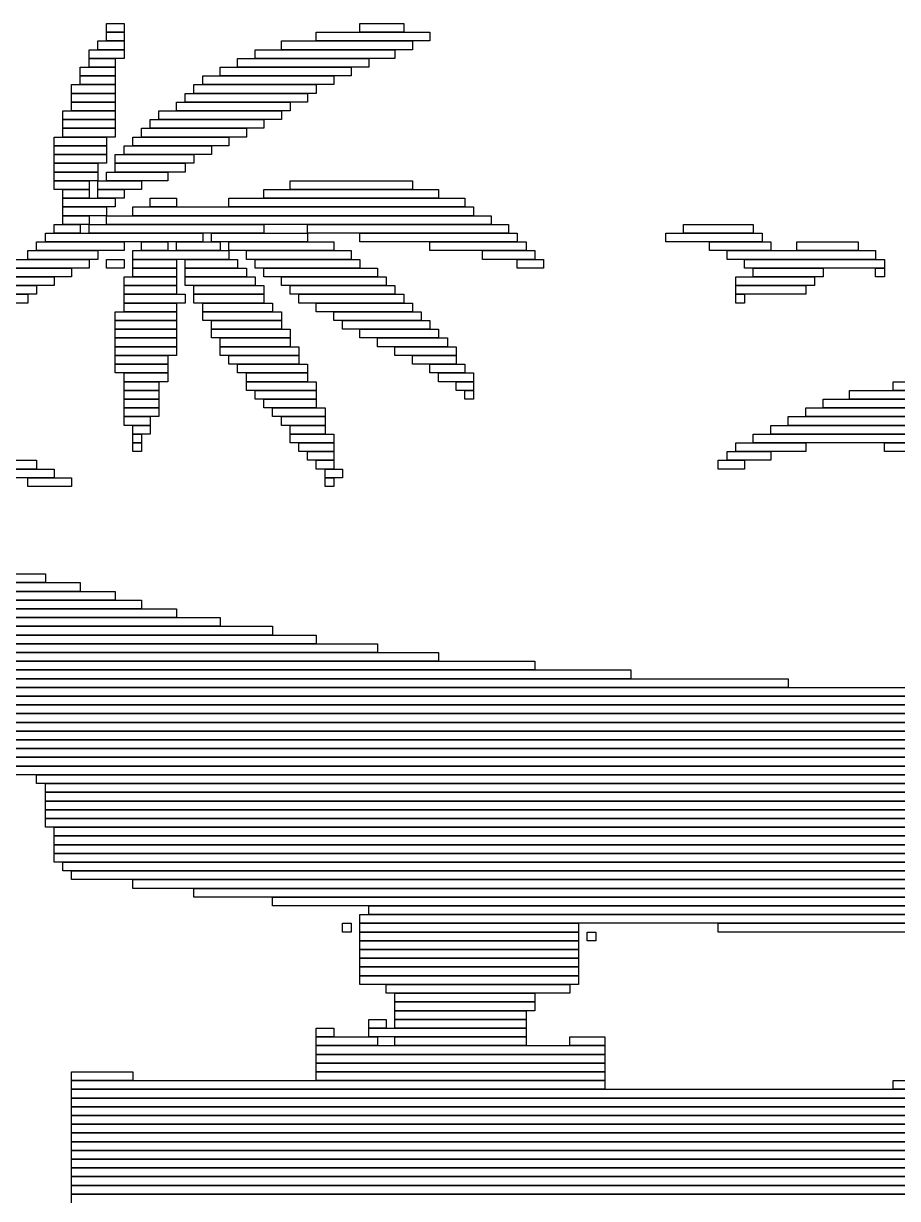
# Model space of a CAD drawing. Extents: x 39 to 985, y 65 to 958.
# Drawn here: x 156.5 to 256.5, y 817.5 to 952 of the extents above; entities that cross this region are included whole.
import ezdxf

# ---------------------------------------------------------------- set-up
doc = ezdxf.new("R2010")
doc.units = 0

msp = doc.modelspace()

# ---------------------------------------------------------------- linework, layer by layer
for p, q in [((166, 952), (168, 952)), ((166, 951), (166, 952)), ((168, 951), (166, 951)), ((166, 951), (168, 951)), ((166, 950), (166, 951)), ((168, 952), (168, 951)), ((168, 951), (168, 950)), ((190, 951), (203, 951)), ((190, 950), (190, 951)), ((195, 952), (200, 952)), ((195, 951), (195, 952)), ((200, 951), (195, 951)), ((200, 952), (200, 951)), ((203, 951), (203, 950)), ((165, 950), (168, 950)), ((165, 949), (165, 950)), ((168, 950), (166, 950)), ((168, 950), (168, 949)), ((186, 950), (201, 950)), ((186, 949), (186, 950)), ((203, 950), (190, 950)), ((201, 950), (201, 949)), ((164, 949), (168, 949)), ((164, 948), (164, 949)), ((168, 949), (165, 949)), ((168, 949), (168, 948)), ((183, 949), (199, 949)), ((183, 948), (183, 949)), ((201, 949), (186, 949)), ((199, 949), (199, 948)), ((163, 947), (167, 947)), ((163, 946), (163, 947)), ((168, 948), (164, 948)), ((164, 948), (167, 948)), ((164, 947), (164, 948)), ((167, 947), (164, 947)), ((167, 948), (167, 947)), ((167, 947), (167, 946)), ((179, 947), (194, 947)), ((179, 946), (179, 947)), ((181, 948), (196, 948)), ((181, 947), (181, 948)), ((196, 947), (181, 947)), ((199, 948), (183, 948)), ((194, 947), (194, 946)), ((196, 948), (196, 947)), ((167, 946), (163, 946)), ((163, 946), (167, 946)), ((163, 945), (163, 946)), ((167, 946), (167, 945)), ((177, 946), (192, 946)), ((177, 945), (177, 946)), ((194, 946), (179, 946)), ((192, 946), (192, 945)), ((162, 945), (167, 945)), ((162, 944), (162, 945)), ((167, 945), (163, 945)), ((167, 945), (167, 944)), ((176, 945), (190, 945)), ((176, 944), (176, 945)), ((192, 945), (177, 945)), ((190, 945), (190, 944)), ((167, 944), (162, 944)), ((162, 944), (167, 944)), ((162, 943), (162, 944)), ((167, 943), (162, 943)), ((162, 943), (167, 943)), ((162, 942), (162, 943)), ((167, 944), (167, 943)), ((167, 943), (167, 942)), ((174, 943), (187, 943)), ((174, 942), (174, 943)), ((175, 944), (189, 944)), ((175, 943), (175, 944)), ((189, 943), (175, 943)), ((190, 944), (176, 944)), ((187, 943), (187, 942)), ((189, 944), (189, 943)), ((161, 942), (167, 942)), ((161, 941), (161, 942)), ((167, 942), (162, 942)), ((167, 942), (167, 941)), ((172, 942), (186, 942)), ((172, 941), (172, 942)), ((187, 942), (174, 942)), ((186, 942), (186, 941)), ((167, 941), (161, 941)), ((161, 941), (167, 941)), ((161, 940), (161, 941)), ((167, 941), (167, 940)), ((171, 941), (184, 941)), ((171, 940), (171, 941)), ((186, 941), (172, 941)), ((184, 941), (184, 940)), ((160, 939), (166, 939)), ((160, 938), (160, 939)), ((167, 940), (161, 940)), ((161, 940), (167, 940)), ((161, 939), (161, 940)), ((167, 939), (161, 939)), ((166, 939), (166, 938)), ((167, 940), (167, 939)), ((169, 939), (180, 939)), ((169, 938), (169, 939)), ((170, 940), (182, 940)), ((170, 939), (170, 940)), ((182, 939), (170, 939)), ((184, 940), (171, 940)), ((180, 939), (180, 938)), ((182, 940), (182, 939)), ((166, 938), (160, 938)), ((160, 938), (166, 938)), ((160, 937), (160, 938)), ((166, 938), (166, 937)), ((168, 938), (178, 938)), ((168, 937), (168, 938)), ((180, 938), (169, 938)), ((178, 938), (178, 937)), ((166, 937), (160, 937)), ((160, 937), (166, 937)), ((160, 936), (160, 937)), ((166, 937), (166, 936)), ((167, 937), (176, 937)), ((167, 936), (167, 937)), ((178, 937), (168, 937)), ((176, 937), (176, 936)), ((166, 936), (160, 936)), ((160, 936), (165, 936)), ((160, 935), (160, 936)), ((165, 935), (160, 935)), ((160, 935), (165, 935)), ((160, 934), (160, 935)), ((165, 936), (165, 935)), ((165, 935), (165, 934)), ((166, 935), (173, 935)), ((166, 934), (166, 935)), ((176, 936), (167, 936)), ((167, 936), (175, 936)), ((167, 935), (167, 936)), ((175, 935), (167, 935)), ((173, 935), (173, 934)), ((175, 936), (175, 935)), ((165, 934), (160, 934)), ((160, 934), (164, 934)), ((160, 933), (160, 934)), ((164, 934), (164, 933)), ((165, 934), (170, 934)), ((165, 933), (165, 934)), ((173, 934), (166, 934)), ((170, 934), (170, 933)), ((187, 934), (201, 934)), ((187, 933), (187, 934)), ((201, 934), (201, 933)), ((164, 933), (160, 933)), ((161, 933), (164, 933)), ((161, 932), (161, 933)), ((164, 933), (164, 932)), ((170, 933), (165, 933)), ((165, 933), (168, 933)), ((165, 932), (165, 933)), ((168, 933), (168, 932)), ((184, 933), (204, 933)), ((184, 932), (184, 933)), ((201, 933), (187, 933)), ((204, 933), (204, 932)), ((164, 932), (161, 932)), ((161, 932), (167, 932)), ((161, 931), (161, 932)), ((167, 931), (161, 931)), ((161, 931), (166, 931)), ((161, 930), (161, 931)), ((168, 932), (165, 932)), ((166, 931), (166, 930)), ((167, 932), (167, 931)), ((169, 931), (208, 931)), ((169, 930), (169, 931)), ((171, 932), (174, 932)), ((171, 931), (171, 932)), ((174, 931), (171, 931)), ((174, 932), (174, 931)), ((180, 932), (207, 932)), ((180, 931), (180, 932)), ((207, 931), (180, 931)), ((204, 932), (184, 932)), ((207, 932), (207, 931)), ((208, 931), (208, 930)), ((166, 930), (161, 930)), ((161, 930), (164, 930)), ((161, 929), (161, 930)), ((164, 930), (164, 929)), ((166, 930), (210, 930)), ((166, 929), (166, 930)), ((208, 930), (169, 930)), ((210, 930), (210, 929)), ((160, 929), (163, 929)), ((160, 928), (160, 929)), ((164, 929), (161, 929)), ((163, 929), (163, 928)), ((164, 929), (184, 929)), ((164, 928), (164, 929)), ((210, 929), (166, 929)), ((184, 929), (184, 928)), ((189, 929), (212, 929)), ((189, 928), (189, 929)), ((212, 929), (212, 928)), ((232, 929), (240, 929)), ((232, 928), (232, 929)), ((240, 929), (240, 928)), ((158, 927), (168, 927)), ((158, 926), (158, 927)), ((159, 928), (177, 928)), ((159, 927), (159, 928)), ((177, 927), (159, 927)), ((163, 928), (160, 928)), ((184, 928), (164, 928)), ((168, 927), (168, 926)), ((170, 927), (173, 927)), ((170, 926), (170, 927)), ((173, 927), (173, 926)), ((174, 927), (179, 927)), ((174, 926), (174, 927)), ((177, 928), (177, 927)), ((178, 928), (189, 928)), ((178, 927), (178, 928)), ((189, 927), (178, 927)), ((179, 927), (179, 926)), ((180, 927), (192, 927)), ((180, 926), (180, 927)), ((212, 928), (189, 928)), ((189, 928), (189, 927)), ((192, 927), (192, 926)), ((195, 928), (213, 928)), ((195, 927), (195, 928)), ((213, 927), (195, 927)), ((203, 927), (214, 927)), ((203, 926), (203, 927)), ((213, 928), (213, 927)), ((214, 927), (214, 926)), ((230, 928), (241, 928)), ((230, 927), (230, 928)), ((241, 927), (230, 927)), ((240, 928), (232, 928)), ((235, 927), (242, 927)), ((235, 926), (235, 927)), ((241, 928), (241, 927)), ((242, 927), (242, 926)), ((245, 927), (252, 927)), ((245, 926), (245, 927)), ((252, 927), (252, 926)), ((157, 926), (165, 926)), ((157, 925), (157, 926)), ((168, 926), (158, 926)), ((165, 926), (165, 925)), ((169, 926), (180, 926)), ((169, 925), (169, 926)), ((173, 926), (170, 926)), ((179, 926), (174, 926)), ((192, 926), (180, 926)), ((180, 926), (180, 925)), ((182, 926), (194, 926)), ((182, 925), (182, 926)), ((194, 926), (194, 925)), ((214, 926), (203, 926)), ((209, 926), (215, 926)), ((209, 925), (209, 926)), ((215, 926), (215, 925)), ((242, 926), (235, 926)), ((237, 926), (254, 926)), ((237, 925), (237, 926)), ((252, 926), (245, 926)), ((254, 926), (254, 925)), ((155, 925), (164, 925)), ((165, 925), (157, 925)), ((164, 925), (164, 924)), ((166, 925), (168, 925)), ((166, 924), (166, 925)), ((168, 925), (168, 924)), ((180, 925), (169, 925)), ((169, 925), (174, 925)), ((169, 924), (169, 925)), ((174, 925), (174, 924)), ((175, 925), (181, 925)), ((175, 924), (175, 925)), ((181, 925), (181, 924)), ((194, 925), (182, 925)), ((183, 925), (195, 925)), ((183, 924), (183, 925)), ((195, 925), (195, 924)), ((215, 925), (209, 925)), ((213, 925), (216, 925)), ((213, 924), (213, 925)), ((216, 925), (216, 924)), ((254, 925), (237, 925)), ((239, 925), (255, 925)), ((239, 924), (239, 925)), ((255, 925), (255, 924)), ((153, 923), (160, 923)), ((154, 924), (162, 924)), ((162, 923), (154, 923)), ((164, 924), (155, 924)), ((160, 923), (160, 922)), ((162, 924), (162, 923)), ((168, 924), (166, 924)), ((168, 923), (174, 923)), ((168, 922), (168, 923)), ((174, 924), (169, 924)), ((169, 924), (174, 924)), ((169, 923), (169, 924)), ((174, 923), (169, 923)), ((174, 924), (174, 923)), ((174, 923), (174, 922)), ((181, 924), (175, 924)), ((175, 924), (182, 924)), ((175, 923), (175, 924)), ((182, 923), (175, 923)), ((175, 923), (183, 923)), ((175, 922), (175, 923)), ((182, 924), (182, 923)), ((195, 924), (183, 924)), ((183, 923), (183, 922)), ((184, 924), (197, 924)), ((184, 923), (184, 924)), ((197, 923), (184, 923)), ((186, 923), (198, 923)), ((186, 922), (186, 923)), ((197, 924), (197, 923)), ((198, 923), (198, 922)), ((216, 924), (213, 924)), ((238, 923), (247, 923)), ((238, 922), (238, 923)), ((255, 924), (239, 924)), ((240, 924), (248, 924)), ((240, 923), (240, 924)), ((248, 923), (240, 923)), ((247, 923), (247, 922)), ((248, 924), (248, 923)), ((254, 924), (255, 924)), ((254, 923), (254, 924)), ((255, 923), (254, 923)), ((255, 924), (255, 923)), ((152, 922), (158, 922)), ((160, 922), (153, 922)), ((158, 922), (158, 921)), ((174, 922), (168, 922)), ((168, 922), (174, 922)), ((168, 921), (168, 922)), ((174, 922), (174, 921)), ((183, 922), (175, 922)), ((176, 922), (184, 922)), ((176, 921), (176, 922)), ((184, 922), (184, 921)), ((198, 922), (186, 922)), ((187, 922), (199, 922)), ((187, 921), (187, 922)), ((199, 922), (199, 921)), ((247, 922), (238, 922)), ((238, 922), (246, 922)), ((238, 921), (238, 922)), ((246, 922), (246, 921)), ((151, 921), (157, 921)), ((157, 920), (151, 920)), ((158, 921), (152, 921)), ((157, 921), (157, 920)), ((174, 921), (168, 921)), ((168, 921), (175, 921)), ((168, 920), (168, 921)), ((175, 920), (168, 920)), ((168, 920), (174, 920)), ((168, 919), (168, 920)), ((174, 920), (174, 919)), ((175, 921), (175, 920)), ((184, 921), (176, 921)), ((176, 921), (184, 921)), ((176, 920), (176, 921)), ((184, 920), (176, 920)), ((177, 920), (185, 920)), ((177, 919), (177, 920)), ((184, 921), (184, 920)), ((185, 920), (185, 919)), ((199, 921), (187, 921)), ((188, 921), (200, 921)), ((188, 920), (188, 921)), ((200, 920), (188, 920)), ((190, 920), (201, 920)), ((190, 919), (190, 920)), ((200, 921), (200, 920)), ((201, 920), (201, 919)), ((246, 921), (238, 921)), ((238, 921), (239, 921)), ((238, 920), (238, 921)), ((239, 920), (238, 920)), ((239, 921), (239, 920)), ((167, 919), (174, 919)), ((167, 918), (167, 919)), ((174, 919), (168, 919)), ((174, 919), (174, 918)), ((185, 919), (177, 919)), ((177, 919), (186, 919)), ((177, 918), (177, 919)), ((186, 919), (186, 918)), ((201, 919), (190, 919)), ((192, 919), (202, 919)), ((192, 918), (192, 919)), ((202, 919), (202, 918)), ((174, 918), (167, 918)), ((167, 918), (174, 918)), ((167, 917), (167, 918)), ((174, 918), (174, 917)), ((186, 918), (177, 918)), ((178, 918), (186, 918)), ((178, 917), (178, 918)), ((186, 918), (186, 917)), ((202, 918), (192, 918)), ((193, 918), (203, 918)), ((193, 917), (193, 918)), ((203, 918), (203, 917)), ((174, 917), (167, 917)), ((167, 917), (174, 917)), ((167, 916), (167, 917)), ((174, 916), (167, 916)), ((167, 916), (174, 916)), ((167, 915), (167, 916)), ((174, 917), (174, 916)), ((174, 916), (174, 915)), ((186, 917), (178, 917)), ((178, 917), (187, 917)), ((178, 916), (178, 917)), ((187, 916), (178, 916)), ((179, 916), (187, 916)), ((179, 915), (179, 916)), ((187, 917), (187, 916)), ((187, 916), (187, 915)), ((203, 917), (193, 917)), ((195, 917), (204, 917)), ((195, 916), (195, 917)), ((204, 916), (195, 916)), ((197, 916), (205, 916)), ((197, 915), (197, 916)), ((204, 917), (204, 916)), ((205, 916), (205, 915)), ((174, 915), (167, 915)), ((167, 915), (174, 915)), ((167, 914), (167, 915)), ((174, 915), (174, 914)), ((187, 915), (179, 915)), ((179, 915), (188, 915)), ((179, 914), (179, 915)), ((188, 915), (188, 914)), ((205, 915), (197, 915)), ((199, 915), (206, 915)), ((199, 914), (199, 915)), ((206, 915), (206, 914)), ((174, 914), (167, 914)), ((167, 914), (173, 914)), ((167, 913), (167, 914)), ((173, 914), (173, 913)), ((188, 914), (179, 914)), ((180, 914), (188, 914)), ((180, 913), (180, 914)), ((188, 914), (188, 913)), ((206, 914), (199, 914)), ((201, 914), (206, 914)), ((201, 913), (201, 914)), ((206, 914), (206, 913)), ((173, 913), (167, 913)), ((167, 913), (173, 913)), ((167, 912), (167, 913)), ((173, 912), (167, 912)), ((168, 912), (173, 912)), ((168, 911), (168, 912)), ((173, 913), (173, 912)), ((173, 912), (173, 911)), ((188, 913), (180, 913)), ((181, 913), (189, 913)), ((181, 912), (181, 913)), ((189, 912), (181, 912)), ((182, 912), (189, 912)), ((182, 911), (182, 912)), ((189, 913), (189, 912)), ((189, 912), (189, 911)), ((206, 913), (201, 913)), ((203, 913), (207, 913)), ((203, 912), (203, 913)), ((207, 912), (203, 912)), ((204, 912), (208, 912)), ((204, 911), (204, 912)), ((207, 913), (207, 912)), ((208, 912), (208, 911)), ((173, 911), (168, 911)), ((168, 911), (172, 911)), ((168, 910), (168, 911)), ((172, 911), (172, 910)), ((189, 911), (182, 911)), ((182, 911), (190, 911)), ((182, 910), (182, 911)), ((190, 911), (190, 910)), ((208, 911), (204, 911)), ((206, 911), (208, 911)), ((206, 910), (206, 911)), ((208, 911), (208, 910)), ((256, 911), (260, 911)), ((256, 910), (256, 911)), ((172, 910), (168, 910)), ((168, 910), (172, 910)), ((168, 909), (168, 910)), ((172, 910), (172, 909)), ((190, 910), (182, 910)), ((183, 910), (190, 910)), ((183, 909), (183, 910)), ((190, 910), (190, 909)), ((208, 910), (206, 910)), ((207, 910), (208, 910)), ((207, 909), (207, 910)), ((208, 910), (208, 909)), ((251, 910), (265, 910)), ((251, 909), (251, 910)), ((260, 910), (256, 910)), ((172, 909), (168, 909)), ((168, 909), (172, 909)), ((168, 908), (168, 909)), ((172, 908), (168, 908)), ((168, 908), (172, 908)), ((168, 907), (168, 908)), ((172, 909), (172, 908)), ((172, 908), (172, 907)), ((190, 909), (183, 909)), ((184, 909), (190, 909)), ((184, 908), (184, 909)), ((190, 908), (184, 908)), ((185, 908), (191, 908)), ((185, 907), (185, 908)), ((190, 909), (190, 908)), ((191, 908), (191, 907)), ((208, 909), (207, 909)), ((246, 908), (269, 908)), ((246, 907), (246, 908)), ((248, 909), (267, 909)), ((248, 908), (248, 909)), ((267, 908), (248, 908)), ((265, 909), (251, 909)), ((172, 907), (168, 907)), ((168, 907), (171, 907)), ((168, 906), (168, 907)), ((171, 907), (171, 906)), ((191, 907), (185, 907)), ((186, 907), (191, 907)), ((186, 906), (186, 907)), ((191, 907), (191, 906)), ((244, 907), (270, 907)), ((244, 906), (244, 907)), ((269, 907), (246, 907)), ((171, 906), (168, 906)), ((169, 906), (171, 906)), ((169, 905), (169, 906)), ((171, 906), (171, 905)), ((191, 906), (186, 906)), ((187, 906), (191, 906)), ((187, 905), (187, 906)), ((191, 906), (191, 905)), ((242, 906), (286, 906)), ((242, 905), (242, 906)), ((270, 906), (244, 906)), ((171, 905), (169, 905)), ((169, 905), (170, 905)), ((169, 904), (169, 905)), ((170, 904), (169, 904)), ((169, 904), (170, 904)), ((169, 903), (169, 904)), ((170, 905), (170, 904)), ((170, 904), (170, 903)), ((191, 905), (187, 905)), ((187, 905), (192, 905)), ((187, 904), (187, 905)), ((192, 904), (187, 904)), ((188, 904), (192, 904)), ((188, 903), (188, 904)), ((192, 905), (192, 904)), ((192, 904), (192, 903)), ((238, 904), (246, 904)), ((238, 903), (238, 904)), ((240, 905), (285, 905)), ((240, 904), (240, 905)), ((285, 904), (240, 904)), ((286, 905), (242, 905)), ((246, 904), (246, 903)), ((255, 904), (284, 904)), ((255, 903), (255, 904)), ((170, 903), (169, 903)), ((192, 903), (188, 903)), ((189, 903), (192, 903)), ((189, 902), (189, 903)), ((192, 903), (192, 902)), ((237, 903), (242, 903)), ((237, 902), (237, 903)), ((246, 903), (238, 903)), ((242, 903), (242, 902)), ((284, 903), (255, 903)), ((139, 902), (158, 902)), ((158, 902), (158, 901)), ((192, 902), (189, 902)), ((190, 902), (192, 902)), ((190, 901), (190, 902)), ((192, 902), (192, 901)), ((236, 902), (239, 902)), ((236, 901), (236, 902)), ((242, 902), (237, 902)), ((239, 902), (239, 901)), ((132, 901), (160, 901)), ((160, 900), (132, 900)), ((158, 901), (139, 901)), ((157, 900), (162, 900)), ((157, 899), (157, 900)), ((160, 901), (160, 900)), ((162, 900), (162, 899)), ((192, 901), (190, 901)), ((191, 901), (193, 901)), ((191, 900), (191, 901)), ((193, 900), (191, 900)), ((191, 900), (192, 900)), ((191, 899), (191, 900)), ((192, 900), (192, 899)), ((193, 901), (193, 900)), ((239, 901), (236, 901)), ((162, 899), (157, 899)), ((192, 899), (191, 899)), ((139, 889), (159, 889)), ((159, 888), (139, 888)), ((140, 888), (163, 888)), ((159, 889), (159, 888)), ((163, 888), (163, 887)), ((163, 887), (140, 887)), ((140, 887), (167, 887)), ((167, 887), (167, 886)), ((167, 886), (140, 886)), ((141, 886), (170, 886)), ((170, 886), (170, 885)), ((170, 885), (141, 885)), ((141, 885), (174, 885)), ((174, 884), (141, 884)), ((142, 884), (179, 884)), ((174, 885), (174, 884)), ((179, 884), (179, 883)), ((179, 883), (142, 883)), ((142, 883), (185, 883)), ((185, 883), (185, 882)), ((185, 882), (142, 882)), ((142, 882), (190, 882)), ((190, 881), (142, 881)), ((143, 881), (197, 881)), ((190, 882), (190, 881)), ((197, 881), (197, 880)), ((197, 880), (143, 880)), ((143, 880), (204, 880)), ((204, 880), (204, 879)), ((204, 879), (143, 879)), ((144, 879), (215, 879)), ((215, 879), (215, 878)), ((215, 878), (144, 878)), ((145, 878), (226, 878)), ((226, 877), (145, 877)), ((147, 877), (244, 877)), ((226, 878), (226, 877)), ((244, 877), (244, 876)), ((244, 876), (147, 876)), ((147, 876), (389, 876)), ((389, 875), (147, 875)), ((147, 875), (388, 875)), ((388, 874), (147, 874)), ((148, 874), (388, 874)), ((388, 873), (148, 873)), ((148, 873), (388, 873)), ((388, 872), (148, 872)), ((148, 872), (387, 872)), ((387, 871), (148, 871)), ((149, 871), (387, 871)), ((387, 870), (149, 870)), ((149, 870), (386, 870)), ((386, 869), (149, 869)), ((150, 869), (386, 869)), ((386, 868), (150, 868)), ((150, 868), (385, 868)), ((385, 867), (150, 867)), ((153, 867), (382, 867)), ((382, 866), (153, 866)), ((158, 866), (377, 866)), ((158, 865), (158, 866)), ((377, 865), (158, 865)), ((159, 865), (377, 865)), ((159, 864), (159, 865)), ((377, 864), (159, 864)), ((159, 864), (377, 864)), ((159, 863), (159, 864)), ((377, 863), (159, 863)), ((159, 863), (376, 863)), ((159, 862), (159, 863)), ((376, 862), (159, 862)), ((159, 862), (376, 862)), ((159, 861), (159, 862)), ((376, 861), (159, 861)), ((159, 861), (376, 861)), ((159, 860), (159, 861)), ((376, 860), (159, 860)), ((160, 860), (376, 860)), ((160, 859), (160, 860)), ((376, 859), (160, 859)), ((160, 859), (376, 859)), ((160, 858), (160, 859)), ((376, 858), (160, 858)), ((160, 858), (376, 858)), ((160, 857), (160, 858)), ((376, 857), (160, 857)), ((160, 857), (375, 857)), ((160, 856), (160, 857)), ((375, 856), (160, 856)), ((161, 856), (375, 856)), ((161, 855), (161, 856)), ((375, 855), (161, 855)), ((162, 855), (373, 855)), ((162, 854), (162, 855)), ((373, 854), (162, 854)), ((169, 854), (366, 854)), ((169, 853), (169, 854)), ((366, 853), (169, 853)), ((176, 853), (358, 853)), ((176, 852), (176, 853)), ((358, 852), (176, 852)), ((185, 852), (349, 852)), ((185, 851), (185, 852)), ((349, 851), (185, 851)), ((196, 851), (340, 851)), ((196, 850), (196, 851)), ((193, 849), (194, 849)), ((193, 848), (193, 849)), ((194, 849), (194, 848)), ((195, 850), (341, 850)), ((195, 849), (195, 850)), ((341, 849), (195, 849)), ((195, 849), (220, 849)), ((195, 848), (195, 849)), ((340, 850), (196, 850)), ((220, 849), (220, 848)), ((236, 849), (298, 849)), ((236, 848), (236, 849)), ((194, 848), (193, 848)), ((220, 848), (195, 848)), ((195, 848), (220, 848)), ((195, 847), (195, 848)), ((220, 848), (220, 847)), ((221, 848), (222, 848)), ((221, 847), (221, 848)), ((222, 848), (222, 847)), ((298, 848), (236, 848)), ((220, 847), (195, 847)), ((195, 847), (220, 847)), ((195, 846), (195, 847)), ((220, 847), (220, 846)), ((222, 847), (221, 847)), ((220, 846), (195, 846)), ((195, 846), (220, 846)), ((195, 845), (195, 846)), ((220, 845), (195, 845)), ((195, 845), (220, 845)), ((195, 844), (195, 845)), ((220, 846), (220, 845)), ((220, 845), (220, 844)), ((220, 844), (195, 844)), ((195, 844), (220, 844)), ((195, 843), (195, 844)), ((220, 844), (220, 843)), ((220, 843), (195, 843)), ((195, 843), (220, 843)), ((195, 842), (195, 843)), ((220, 842), (195, 842)), ((198, 842), (219, 842)), ((198, 841), (198, 842)), ((219, 842), (219, 841)), ((220, 843), (220, 842)), ((219, 841), (198, 841)), ((199, 841), (215, 841)), ((199, 840), (199, 841)), ((215, 841), (215, 840)), ((215, 840), (199, 840)), ((199, 840), (215, 840)), ((199, 839), (199, 840)), ((215, 840), (215, 839)), ((196, 838), (198, 838)), ((196, 837), (196, 838)), ((198, 838), (198, 837)), ((215, 839), (199, 839)), ((199, 839), (214, 839)), ((199, 838), (199, 839)), ((214, 838), (199, 838)), ((199, 838), (214, 838)), ((199, 837), (199, 838)), ((214, 839), (214, 838)), ((214, 838), (214, 837)), ((190, 837), (192, 837)), ((190, 836), (190, 837)), ((192, 837), (192, 836)), ((198, 837), (196, 837)), ((196, 837), (214, 837)), ((196, 836), (196, 837)), ((214, 837), (199, 837)), ((214, 837), (214, 836)), ((192, 836), (190, 836)), ((190, 836), (197, 836)), ((190, 835), (190, 836)), ((214, 836), (196, 836)), ((197, 836), (197, 835)), ((199, 836), (214, 836)), ((199, 835), (199, 836)), ((214, 836), (214, 835)), ((219, 836), (223, 836)), ((219, 835), (219, 836)), ((223, 836), (223, 835)), ((197, 835), (190, 835)), ((190, 835), (223, 835)), ((190, 834), (190, 835)), ((223, 834), (190, 834)), ((190, 834), (223, 834)), ((190, 833), (190, 834)), ((214, 835), (199, 835)), ((223, 835), (219, 835)), ((223, 835), (223, 834)), ((223, 834), (223, 833)), ((223, 833), (190, 833)), ((190, 833), (223, 833)), ((190, 832), (190, 833)), ((223, 833), (223, 832)), ((162, 832), (169, 832)), ((162, 831), (162, 832)), ((169, 832), (169, 831)), ((223, 832), (190, 832)), ((190, 832), (223, 832)), ((190, 831), (190, 832)), ((223, 832), (223, 831)), ((169, 831), (162, 831)), ((162, 831), (223, 831)), ((162, 830), (162, 831)), ((223, 830), (162, 830)), ((162, 830), (374, 830)), ((162, 829), (162, 830)), ((223, 831), (190, 831)), ((223, 831), (223, 830)), ((256, 831), (279, 831)), ((256, 830), (256, 831)), ((279, 830), (256, 830)), ((374, 829), (162, 829)), ((162, 829), (374, 829)), ((162, 828), (162, 829)), ((374, 828), (162, 828)), ((162, 828), (374, 828)), ((162, 827), (162, 828)), ((374, 827), (162, 827)), ((162, 827), (374, 827)), ((162, 826), (162, 827)), ((374, 826), (162, 826)), ((162, 826), (374, 826)), ((162, 825), (162, 826)), ((374, 825), (162, 825)), ((162, 825), (374, 825)), ((162, 824), (162, 825)), ((374, 824), (162, 824)), ((162, 824), (374, 824)), ((162, 823), (162, 824)), ((374, 823), (162, 823)), ((162, 823), (374, 823)), ((162, 822), (162, 823)), ((374, 822), (162, 822)), ((162, 822), (374, 822)), ((162, 821), (162, 822)), ((374, 821), (162, 821)), ((162, 821), (374, 821)), ((162, 820), (162, 821)), ((374, 820), (162, 820)), ((162, 820), (374, 820)), ((162, 819), (162, 820)), ((374, 819), (162, 819)), ((162, 819), (374, 819)), ((162, 818), (162, 819)), ((374, 818), (162, 818)), ((162, 818), (374, 818)), ((162, 817), (162, 818))]:
    msp.add_line(p, q)

doc.saveas('drawing.dxf')
